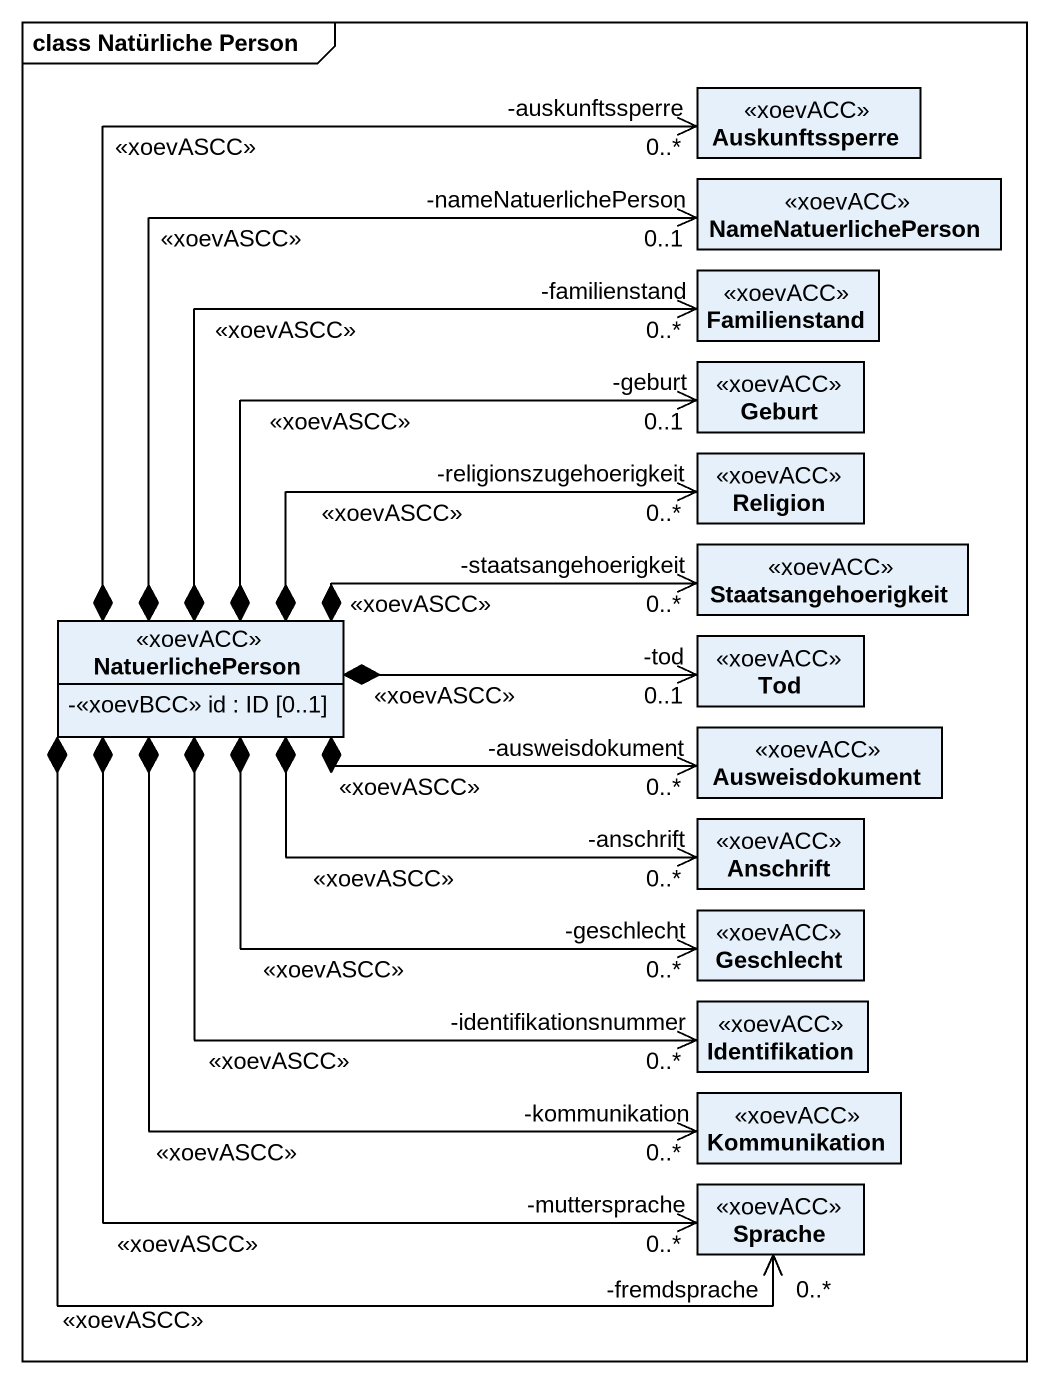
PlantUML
@startuml
mainframe class Natürliche Person
hide circle
hide empty members
skinparam classAttributeIconSize 0
class Auskunftssperre <<xoevACC>>
class NameNatuerlichePerson <<xoevACC>>
class Familienstand <<xoevACC>>
class Geburt <<xoevACC>>
class Religion <<xoevACC>>
class Staatsangehoerigkeit <<xoevACC>>
class NatuerlichePerson <<xoevACC>> {
  -<<xoevBCC>> id : ID [0..1]
}
class Tod <<xoevACC>>
class Ausweisdokument <<xoevACC>>
class Anschrift <<xoevACC>>
class Geschlecht <<xoevACC>>
class Identifikation <<xoevACC>>
class Kommunikation <<xoevACC>>
class Sprache <<xoevACC>>
NatuerlichePerson *-up-> "-auskunftssperre\n0..*" Auskunftssperre : <<xoevASCC>>
NatuerlichePerson *-up-> "-nameNatuerlichePerson\n0..1" NameNatuerlichePerson : <<xoevASCC>>
NatuerlichePerson *-up-> "-familienstand\n0..*" Familienstand : <<xoevASCC>>
NatuerlichePerson *-right-> "-geburt\n0..1" Geburt : <<xoevASCC>>
NatuerlichePerson *-right-> "-religionszugehoerigkeit\n0..*" Religion : <<xoevASCC>>
NatuerlichePerson *-right-> "-staatsangehoerigkeit\n0..*" Staatsangehoerigkeit : <<xoevASCC>>
NatuerlichePerson *-right-> "-tod\n0..1" Tod : <<xoevASCC>>
NatuerlichePerson *-right-> "-ausweisdokument\n0..*" Ausweisdokument : <<xoevASCC>>
NatuerlichePerson *-right-> "-anschrift\n0..*" Anschrift : <<xoevASCC>>
NatuerlichePerson *-right-> "-geschlecht\n0..*" Geschlecht : <<xoevASCC>>
NatuerlichePerson *--> "-identifikationsnummer\n0..*" Identifikation : <<xoevASCC>>
NatuerlichePerson *--> "-kommunikation\n0..*" Kommunikation : <<xoevASCC>>
NatuerlichePerson *--> "-muttersprache\n0..*" Sprache : <<xoevASCC>>
NatuerlichePerson *--> "-fremdsprache\n0..*" Sprache : <<xoevASCC>>
@enduml
